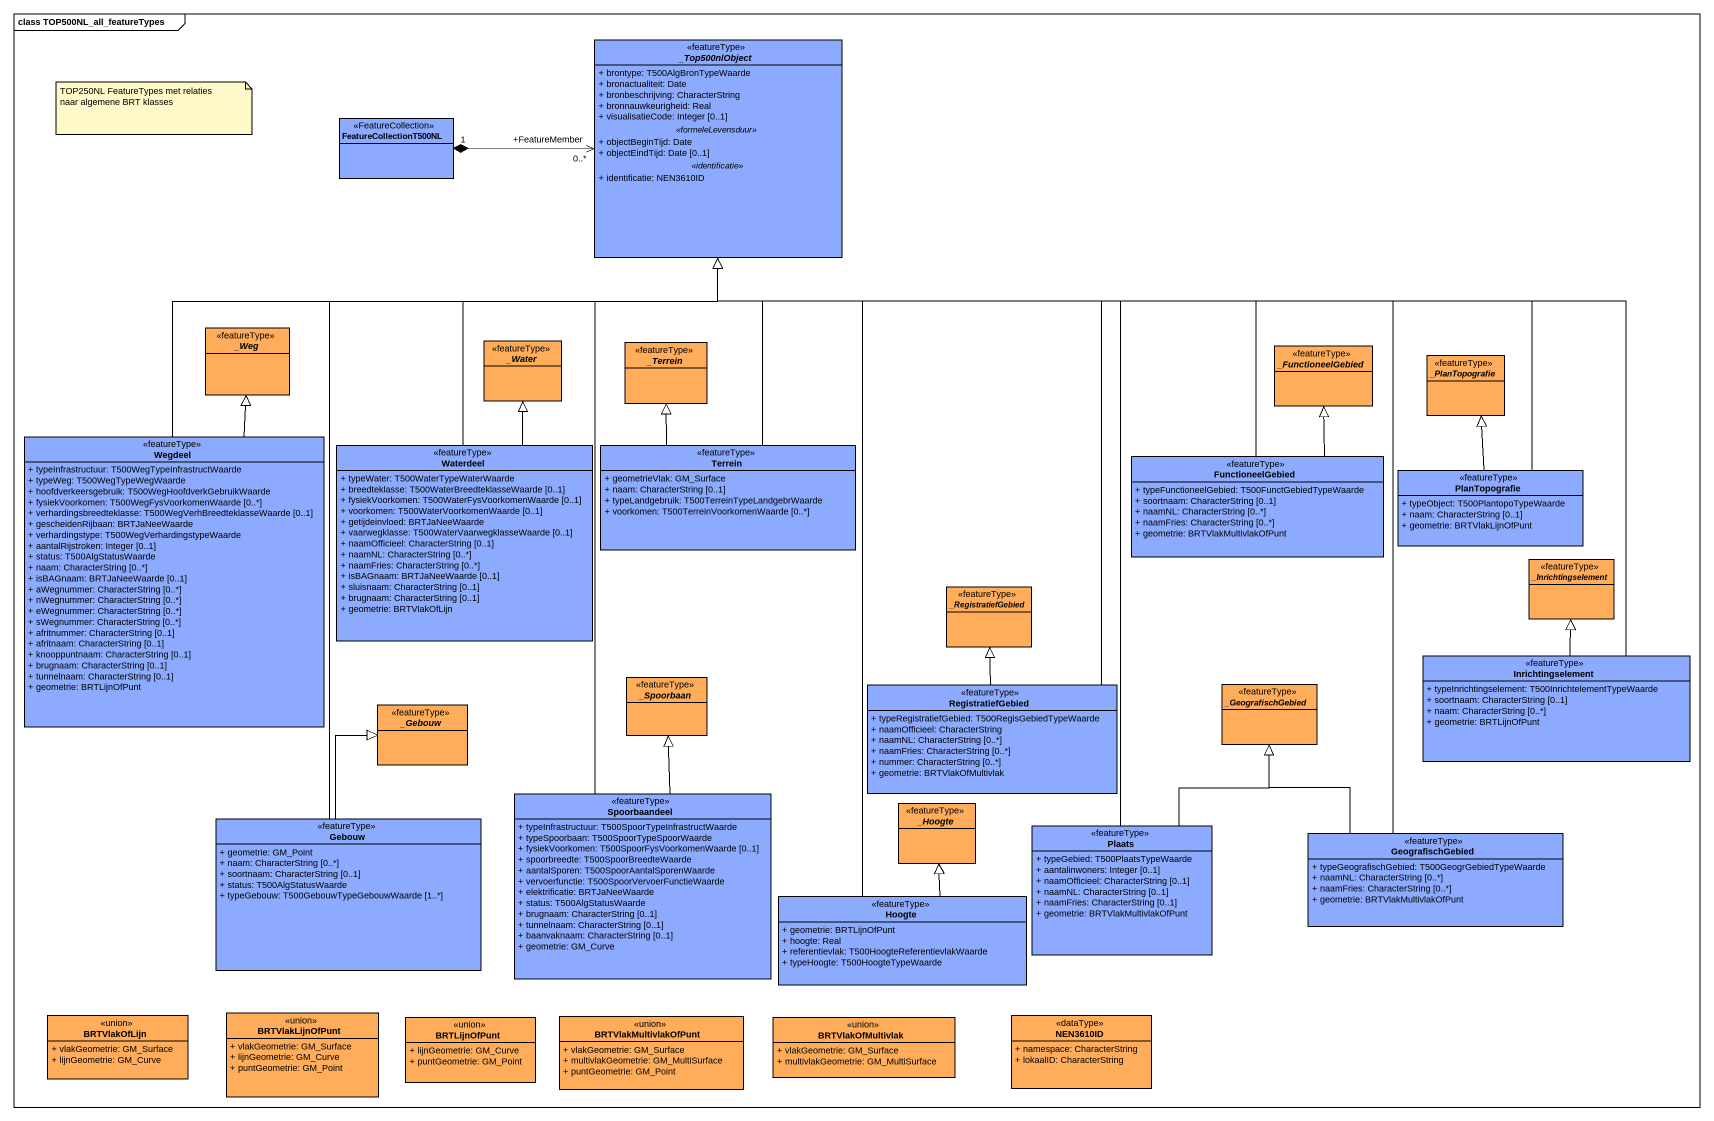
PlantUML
@startuml
mainframe class TOP500NL_all_featureTypes
hide circle
hide empty members
skinparam classAttributeIconSize 0
abstract class "_Top500nlObject" as Top500nlObject <<featureType>> #8CABFE {
  + brontype: T500AlgBronTypeWaarde
  + bronactualiteit: Date
  + bronbeschrijving: CharacterString
  + bronnauwkeurigheid: Real
  + visualisatieCode: Integer [0..1]
  .. <<formeleLevensduur>> ..
  + objectBeginTijd: Date
  + objectEindTijd: Date [0..1]
  .. <<identificatie>> ..
  + identificatie: NEN3610ID
}
class FeatureCollectionT500NL <<FeatureCollection>> #8CABFE
abstract class "_Weg" as Weg <<featureType>> #FFAD5B
abstract class "_Water" as Water <<featureType>> #FFAD5B
abstract class "_Terrein" as Terrein <<featureType>> #FFAD5B
abstract class "_FunctioneelGebied" as FunctioneelGebied <<featureType>> #FFAD5B
abstract class "_PlanTopografie" as PlanTopografie <<featureType>> #FFAD5B
class Wegdeel <<featureType>> #8CABFE {
  + typeInfrastructuur: T500WegTypeInfrastructWaarde
  + typeWeg: T500WegTypeWegWaarde
  + hoofdverkeersgebruik: T500WegHoofdverkGebruikWaarde
  + fysiekVoorkomen: T500WegFysVoorkomenWaarde [0..*]
  + verhardingsbreedteklasse: T500WegVerhBreedteklasseWaarde [0..1]
  + gescheidenRijbaan: BRTJaNeeWaarde
  + verhardingstype: T500WegVerhardingstypeWaarde
  + aantalRijstroken: Integer [0..1]
  + status: T500AlgStatusWaarde
  + naam: CharacterString [0..*]
  + isBAGnaam: BRTJaNeeWaarde [0..1]
  + aWegnummer: CharacterString [0..*]
  + nWegnummer: CharacterString [0..*]
  + eWegnummer: CharacterString [0..*]
  + sWegnummer: CharacterString [0..*]
  + afritnummer: CharacterString [0..1]
  + afritnaam: CharacterString [0..1]
  + knooppuntnaam: CharacterString [0..1]
  + brugnaam: CharacterString [0..1]
  + tunnelnaam: CharacterString [0..1]
  + geometrie: BRTLijnOfPunt
}
class Waterdeel <<featureType>> #8CABFE {
  + typeWater: T500WaterTypeWaterWaarde
  + breedteklasse: T500WaterBreedteklasseWaarde [0..1]
  + fysiekVoorkomen: T500WaterFysVoorkomenWaarde [0..1]
  + voorkomen: T500WaterVoorkomenWaarde [0..1]
  + getijdeinvloed: BRTJaNeeWaarde
  + vaarwegklasse: T500WaterVaarwegklasseWaarde [0..1]
  + naamOfficieel: CharacterString [0..1]
  + naamNL: CharacterString [0..*]
  + naamFries: CharacterString [0..*]
  + isBAGnaam: BRTJaNeeWaarde [0..1]
  + sluisnaam: CharacterString [0..1]
  + brugnaam: CharacterString [0..1]
  + geometrie: BRTVlakOfLijn
}
class "Terrein" as Terrein_2 <<featureType>> #8CABFE {
  + geometrieVlak: GM_Surface
  + naam: CharacterString [0..1]
  + typeLandgebruik: T500TerreinTypeLandgebrWaarde
  + voorkomen: T500TerreinVoorkomenWaarde [0..*]
}
class "FunctioneelGebied" as FunctioneelGebied_2 <<featureType>> #8CABFE {
  + typeFunctioneelGebied: T500FunctGebiedTypeWaarde
  + soortnaam: CharacterString [0..1]
  + naamNL: CharacterString [0..*]
  + naamFries: CharacterString [0..*]
  + geometrie: BRTVlakMultivlakOfPunt
}
class "PlanTopografie" as PlanTopografie_2 <<featureType>> #8CABFE {
  + typeObject: T500PlantopoTypeWaarde
  + naam: CharacterString [0..1]
  + geometrie: BRTVlakLijnOfPunt
}
abstract class "_RegistratiefGebied" as RegistratiefGebied <<featureType>> #FFAD5B
abstract class "_Inrichtingselement" as Inrichtingselement <<featureType>> #FFAD5B
class "Inrichtingselement" as Inrichtingselement_2 <<featureType>> #8CABFE {
  + typeInrichtingselement: T500InrichtelementTypeWaarde
  + soortnaam: CharacterString [0..1]
  + naam: CharacterString [0..*]
  + geometrie: BRTLijnOfPunt
}
abstract class "_Gebouw" as Gebouw <<featureType>> #FFAD5B
abstract class "_Spoorbaan" as Spoorbaan <<featureType>> #FFAD5B
class "RegistratiefGebied" as RegistratiefGebied_2 <<featureType>> #8CABFE {
  + typeRegistratiefGebied: T500RegisGebiedTypeWaarde
  + naamOfficieel: CharacterString
  + naamNL: CharacterString [0..*]
  + naamFries: CharacterString [0..*]
  + nummer: CharacterString [0..*]
  + geometrie: BRTVlakOfMultivlak
}
abstract class "_GeografischGebied" as GeografischGebied <<featureType>> #FFAD5B
class "Gebouw" as Gebouw_2 <<featureType>> #8CABFE {
  + geometrie: GM_Point
  + naam: CharacterString [0..*]
  + soortnaam: CharacterString [0..1]
  + status: T500AlgStatusWaarde
  + typeGebouw: T500GebouwTypeGebouwWaarde [1..*]
}
class Spoorbaandeel <<featureType>> #8CABFE {
  + typeInfrastructuur: T500SpoorTypeInfrastructWaarde
  + typeSpoorbaan: T500SpoorTypeSpoorWaarde
  + fysiekVoorkomen: T500SpoorFysVoorkomenWaarde [0..1]
  + spoorbreedte: T500SpoorBreedteWaarde
  + aantalSporen: T500SpoorAantalSporenWaarde
  + vervoerfunctie: T500SpoorVervoerFunctieWaarde
  + elektrificatie: BRTJaNeeWaarde
  + status: T500AlgStatusWaarde
  + brugnaam: CharacterString [0..1]
  + tunnelnaam: CharacterString [0..1]
  + baanvaknaam: CharacterString [0..1]
  + geometrie: GM_Curve
}
abstract class "_Hoogte" as Hoogte <<featureType>> #FFAD5B
class Plaats <<featureType>> #8CABFE {
  + typeGebied: T500PlaatsTypeWaarde
  + aantalinwoners: Integer [0..1]
  + naamOfficieel: CharacterString [0..1]
  + naamNL: CharacterString [0..1]
  + naamFries: CharacterString [0..1]
  + geometrie: BRTVlakMultivlakOfPunt
}
class "GeografischGebied" as GeografischGebied_2 <<featureType>> #8CABFE {
  + typeGeografischGebied: T500GeogrGebiedTypeWaarde
  + naamNL: CharacterString [0..*]
  + naamFries: CharacterString [0..*]
  + geometrie: BRTVlakMultivlakOfPunt
}
class "Hoogte" as Hoogte_2 <<featureType>> #8CABFE {
  + geometrie: BRTLijnOfPunt
  + hoogte: Real
  + referentievlak: T500HoogteReferentievlakWaarde
  + typeHoogte: T500HoogteTypeWaarde
}
class BRTVlakOfLijn <<union>> #FFAD5B {
  + vlakGeometrie: GM_Surface
  + lijnGeometrie: GM_Curve
}
class BRTVlakLijnOfPunt <<union>> #FFAD5B {
  + vlakGeometrie: GM_Surface
  + lijnGeometrie: GM_Curve
  + puntGeometrie: GM_Point
}
class BRTLijnOfPunt <<union>> #FFAD5B {
  + lijnGeometrie: GM_Curve
  + puntGeometrie: GM_Point
}
class BRTVlakMultivlakOfPunt <<union>> #FFAD5B {
  + vlakGeometrie: GM_Surface
  + multivlakGeometrie: GM_MultiSurface
  + puntGeometrie: GM_Point
}
class BRTVlakOfMultivlak <<union>> #FFAD5B {
  + vlakGeometrie: GM_Surface
  + multivlakGeometrie: GM_MultiSurface
}
class NEN3610ID <<dataType>> #FFAD5B {
  + namespace: CharacterString
  + lokaalID: CharacterString
}
Top500nlObject "+FeatureMember\n0..*" <-left-* "1" FeatureCollectionT500NL
Wegdeel -up-|> Top500nlObject
Wegdeel -up-|> Weg
Waterdeel -up-|> Top500nlObject
Waterdeel -up-|> Water
Terrein_2 -up-|> Top500nlObject
Terrein_2 -up-|> Terrein
FunctioneelGebied_2 -up-|> Top500nlObject
FunctioneelGebied_2 -up-|> FunctioneelGebied
PlanTopografie_2 -left-|> Top500nlObject
PlanTopografie_2 -up-|> PlanTopografie
Inrichtingselement_2 -up-|> Top500nlObject
Inrichtingselement_2 -up-|> Inrichtingselement
RegistratiefGebied_2 -up-|> Top500nlObject
RegistratiefGebied_2 -up-|> RegistratiefGebied
Gebouw_2 -up-|> Top500nlObject
Gebouw_2 -up-|> Gebouw
Spoorbaandeel -up-|> Top500nlObject
Spoorbaandeel -up-|> Spoorbaan
Plaats -up-|> Top500nlObject
Plaats -up-|> GeografischGebied
GeografischGebied_2 -up-|> Top500nlObject
GeografischGebied_2 -up-|> GeografischGebied
Hoogte_2 -up-|> Top500nlObject
Hoogte_2 -up-|> Hoogte
note as N1
  TOP250NL FeatureTypes met relaties naar algemene BRT klasses
end note
@enduml
